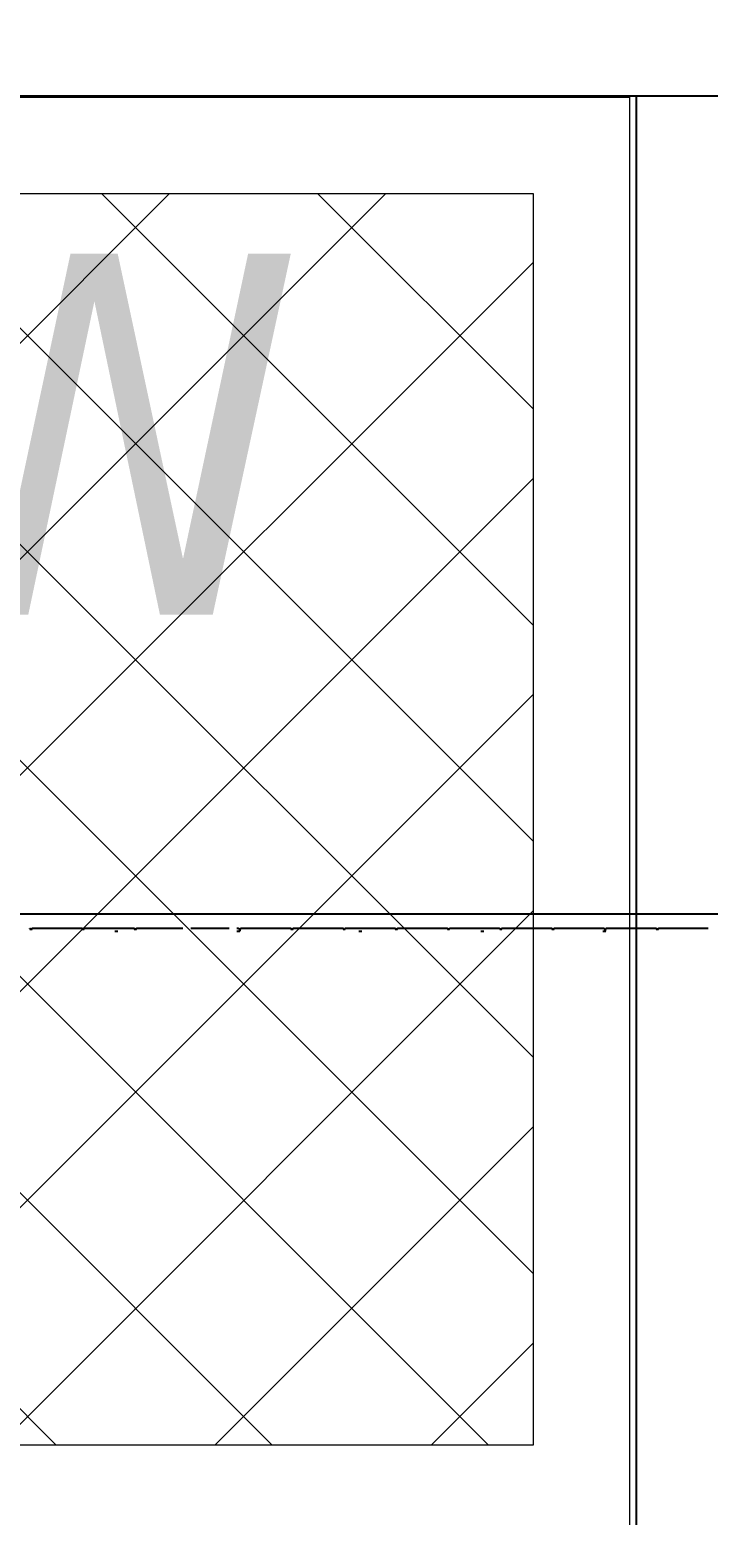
# Model space of a CAD drawing. Header units: centimetres. Extents: x 405564 to 502064, y 46284 to 60634.
# Drawn here: x 454634.5 to 454662.7, y 54263.6 to 54325.3 of the extents above; entities that cross this region are included whole.
import ezdxf
from ezdxf import colors
from ezdxf.entities.mleader import LeaderData, LeaderLine
from ezdxf.math import Vec2, Vec3
from ezdxf.xclip import XClip

# ---------------------------------------------------------------- set-up
doc = ezdxf.new("R2010")
doc.units = ezdxf.units.CM
doc.header["$XCLIPFRAME"] = 0
doc.linetypes.add('SLD-2点鎖線', pattern=[12.7, 6.35, -1.27, 1.27, -1.27, 1.27, -1.27])
doc.linetypes.add('SLD-実線', pattern=[0])
for name, color, linetype in [('---___EB_draft03_cihazlar', 8, 'Continuous'), ('0-KRCN-ASMATAVAN-130426', 8, 'Continuous'), ('AS_DUV', 8, 'Continuous'), ('AS_PYZ_BINA', 8, 'Continuous')]:
    doc.layers.add(name, color=color, linetype=linetype)
for name, color, linetype, lineweight in [('0-KRCN-AYDINLATMA-130426', 8, 'Continuous', 9), ('0-KRCN-MİMARİ-220526', 8, 'Continuous', 9), ('OL_Ic', 8, 'Continuous', 9)]:
    doc.layers.add(name, color=color, linetype=linetype, lineweight=lineweight)
doc.styles.add('Normal_ITL', font='swissi.ttf')
doc.styles.add('TAHOMA', font='tahoma.ttf')

# ---------------------------------------------------------------- blocks, each defined once
blk = doc.blocks.new('50W 60x60 cm  SIVA ALTI LED ARMATÜR')
at = {"layer": '0-KRCN-AYDINLATMA-130426'}
h = blk.add_hatch(dxfattribs=at)
h.set_pattern_fill('ANSI37', color=256, scale=0.2)
h.paths.add_polyline_path([(-2.6, 2.5943), (2.6, 2.5943), (2.6, -2.6057), (-2.6, -2.6057)])
for points in [[(-3, 2.9943), (3, 2.9943), (3, -3.007), (-3, -3.007)], [(-2.6, 2.5943), (2.6, 2.5943), (2.6, -2.6057), (-2.6, -2.6057)]]:
    blk.add_lwpolyline(points, close=True, dxfattribs=at)
at = {"layer": '0-KRCN-AYDINLATMA-130426', "insert": (-2.35, 2.3443), "char_height": 1.5, "attachment_point": 1, "style": 'TAHOMA'}
blk.add_mtext_dynamic_manual_height_columns('{\\fTahoma|b0|i0|c162|p34;50W}', width=1.5, gutter_width=1.25, heights=[0], dxfattribs=at)
blk = doc.blocks.new('G$C27E741DA')
at = {"layer": '0-KRCN-AYDINLATMA-130426', "xscale": 10, "yscale": 10, "zscale": 10}
blk.add_blockref('50W 60x60 cm  SIVA ALTI LED ARMATÜR', (16565.39, 7158.54), dxfattribs=at)
blk = doc.blocks.new('SMD Dizgi Makinesi')
at = {"layer": '---___EB_draft03_cihazlar', "linetype": 'SLD-2点鎖線'}
for p, q in [((275426.686, -39809.001), (275426.686, -39810.033)), ((275426.686, -39810.033), (275426.686, -39811.064)), ((275426.686, -39811.169), (275426.686, -39812.201)), ((275426.749, -39811.114), (275426.738, -39811.114)), ((275426.686, -39812.201), (275426.686, -39813.232)), ((275426.686, -39813.337), (275426.686, -39814.369)), ((275426.789, -39813.282), (275426.738, -39813.282)), ((275426.738, -39813.287), (275426.789, -39813.287)), ((275426.789, -39813.377), (275426.789, -39813.257)), ((275426.686, -39814.369), (275426.686, -39815.4)), ((275426.686, -39815.506), (275426.686, -39816.537)), ((275426.749, -39815.45), (275426.738, -39815.45)), ((275426.686, -39816.537), (275426.686, -39817.569)), ((275426.686, -39817.674), (275426.686, -39818.705)), ((275426.749, -39817.619), (275426.738, -39817.619)), ((275426.789, -39818.445), (275426.789, -39818.325)), ((275426.686, -39818.705), (275426.686, -39819.737)), ((275426.686, -39819.842), (275426.686, -39820.873)), ((275426.749, -39819.787), (275426.738, -39819.787)), ((275426.686, -39820.873), (275426.686, -39821.905)), ((275426.686, -39822.01), (275426.686, -39823.042)), ((275426.749, -39821.955), (275426.738, -39821.955)), ((275426.686, -39823.042), (275426.686, -39824.073)), ((275426.789, -39823.512), (275426.789, -39823.392)), ((275426.686, -39824.178), (275426.686, -39825.21)), ((275426.749, -39824.123), (275426.738, -39824.123)), ((275426.686, -39825.21), (275426.686, -39826.241)), ((275426.686, -39826.346), (275426.686, -39827.378)), ((275426.749, -39826.291), (275426.738, -39826.291)), ((275426.686, -39827.378), (275426.686, -39828.409)), ((275426.686, -39828.514), (275426.686, -39828.58)), ((275426.686, -39828.905), (275426.686, -39829.546)), ((275426.789, -39828.459), (275426.738, -39828.459)), ((275426.738, -39828.464), (275426.789, -39828.464)), ((275426.789, -39828.58), (275426.789, -39828.459)), ((275426.686, -39829.546), (275426.686, -39830.497)), ((275426.686, -39830.823), (275426.686, -39831.714)), ((275426.686, -39831.714), (275426.686, -39832.746)), ((275426.686, -39832.851), (275426.686, -39833.882)), ((275426.749, -39832.796), (275426.738, -39832.796)), ((275426.686, -39833.882), (275426.686, -39834.914)), ((275426.789, -39833.647), (275426.789, -39833.527)), ((275426.686, -39835.019), (275426.686, -39836.05)), ((275426.749, -39834.964), (275426.738, -39834.964)), ((275426.686, -39836.05), (275426.686, -39837.082)), ((275426.749, -39837.132), (275426.738, -39837.132))]:
    blk.add_line(p, q, dxfattribs=at)
at = {"layer": '---___EB_draft03_cihazlar', "linetype": 'SLD-実線'}
for p, q in [((275426.686, -39809.001), (275426.686, -39810.033)), ((275426.686, -39810.033), (275426.686, -39811.064)), ((275426.686, -39811.169), (275426.686, -39812.201)), ((275426.749, -39811.114), (275426.738, -39811.114)), ((275426.686, -39812.201), (275426.686, -39813.232)), ((275426.686, -39813.337), (275426.686, -39814.369)), ((275426.789, -39813.282), (275426.738, -39813.282)), ((275426.738, -39813.287), (275426.789, -39813.287)), ((275426.789, -39813.377), (275426.789, -39813.257)), ((275426.686, -39814.369), (275426.686, -39815.4)), ((275426.686, -39815.506), (275426.686, -39816.537)), ((275426.749, -39815.45), (275426.738, -39815.45)), ((275426.686, -39816.537), (275426.686, -39817.569)), ((275426.686, -39817.674), (275426.686, -39818.705)), ((275426.749, -39817.619), (275426.738, -39817.619)), ((275426.789, -39818.445), (275426.789, -39818.325)), ((275426.686, -39818.705), (275426.686, -39819.737)), ((275426.686, -39819.842), (275426.686, -39820.873)), ((275426.749, -39819.787), (275426.738, -39819.787)), ((275426.686, -39820.873), (275426.686, -39821.905)), ((275426.686, -39822.01), (275426.686, -39823.042)), ((275426.749, -39821.955), (275426.738, -39821.955)), ((275426.686, -39823.042), (275426.686, -39824.073)), ((275426.789, -39823.512), (275426.789, -39823.392)), ((275426.686, -39824.178), (275426.686, -39825.21)), ((275426.749, -39824.123), (275426.738, -39824.123)), ((275426.686, -39825.21), (275426.686, -39826.241)), ((275426.686, -39826.346), (275426.686, -39827.378)), ((275426.749, -39826.291), (275426.738, -39826.291)), ((275426.686, -39827.378), (275426.686, -39828.409)), ((275426.686, -39828.514), (275426.686, -39828.58)), ((275426.686, -39828.905), (275426.686, -39829.546)), ((275426.789, -39828.459), (275426.738, -39828.459)), ((275426.738, -39828.464), (275426.789, -39828.464)), ((275426.789, -39828.58), (275426.789, -39828.459)), ((275426.686, -39829.546), (275426.686, -39830.497)), ((275426.686, -39830.823), (275426.686, -39831.714)), ((275426.686, -39831.714), (275426.686, -39832.746)), ((275426.686, -39832.851), (275426.686, -39833.882)), ((275426.749, -39832.796), (275426.738, -39832.796)), ((275426.686, -39833.882), (275426.686, -39834.914)), ((275426.789, -39833.647), (275426.789, -39833.527)), ((275426.686, -39835.019), (275426.686, -39836.05)), ((275426.749, -39834.964), (275426.738, -39834.964)), ((275426.686, -39836.05), (275426.686, -39837.082)), ((275426.749, -39837.132), (275426.738, -39837.132))]:
    blk.add_line(p, q, dxfattribs=at)
at = {"layer": '---___EB_draft03_cihazlar', "color": 1}
blk.add_lwpolyline([(275426.077, -39731.157), (275672.077, -39731.157), (275672.077, -39868.157), (275426.077, -39868.157), (275426.077, -39731.157)], dxfattribs=at)
at = {"layer": '---___EB_draft03_cihazlar', "linetype": 'SLD-2点鎖線'}
for centre, start_param, end_param in [((275426.738, -39811.064), 0, 1.570796), ((275426.738, -39811.169), 4.712389, 6.283185), ((275426.738, -39813.232), 0, 1.570796), ((275426.738, -39813.337), 4.712389, 6.283185), ((275426.738, -39815.4), 0, 1.570796), ((275426.738, -39815.506), 4.712389, 6.283185), ((275426.738, -39817.569), 0, 1.570796), ((275426.738, -39817.674), 4.712389, 6.283185), ((275426.738, -39819.737), 0, 1.570796), ((275426.738, -39819.842), 4.712389, 6.283185), ((275426.738, -39821.905), 0, 1.570796), ((275426.738, -39822.01), 4.712389, 6.283185), ((275426.738, -39824.073), 0, 1.570796), ((275426.738, -39824.178), 4.712389, 6.283185), ((275426.738, -39826.241), 0, 1.570796), ((275426.738, -39826.346), 4.712389, 6.283185), ((275426.738, -39828.409), 0, 1.570796), ((275426.738, -39828.514), 4.712389, 6.283185), ((275426.738, -39832.746), 0, 1.570796), ((275426.738, -39832.851), 4.712389, 6.283185), ((275426.738, -39834.914), 0, 1.570796), ((275426.738, -39835.019), 4.712389, 6.283185), ((275426.738, -39837.082), 0, 1.570796), ((275426.738, -39837.187), 4.712389, 6.283185)]:
    blk.add_ellipse(centre, major_axis=(-0.0517, 0), ratio=0.969208, start_param=start_param, end_param=end_param, dxfattribs=at)
at = {"layer": '---___EB_draft03_cihazlar', "linetype": 'SLD-実線'}
for centre, start_param, end_param in [((275426.738, -39811.064), 0, 1.570796), ((275426.738, -39811.169), 4.712389, 6.283185), ((275426.738, -39813.232), 0, 1.570796), ((275426.738, -39813.337), 4.712389, 6.283185), ((275426.738, -39815.4), 0, 1.570796), ((275426.738, -39815.506), 4.712389, 6.283185), ((275426.738, -39817.569), 0, 1.570796), ((275426.738, -39817.674), 4.712389, 6.283185), ((275426.738, -39819.737), 0, 1.570796), ((275426.738, -39819.842), 4.712389, 6.283185), ((275426.738, -39821.905), 0, 1.570796), ((275426.738, -39822.01), 4.712389, 6.283185), ((275426.738, -39824.073), 0, 1.570796), ((275426.738, -39824.178), 4.712389, 6.283185), ((275426.738, -39826.241), 0, 1.570796), ((275426.738, -39826.346), 4.712389, 6.283185), ((275426.738, -39828.409), 0, 1.570796), ((275426.738, -39828.514), 4.712389, 6.283185), ((275426.738, -39832.746), 0, 1.570796), ((275426.738, -39832.851), 4.712389, 6.283185), ((275426.738, -39834.914), 0, 1.570796), ((275426.738, -39835.019), 4.712389, 6.283185), ((275426.738, -39837.082), 0, 1.570796), ((275426.738, -39837.187), 4.712389, 6.283185)]:
    blk.add_ellipse(centre, major_axis=(-0.0517, 0), ratio=0.969208, start_param=start_param, end_param=end_param, dxfattribs=at)
blk = doc.blocks.new('A$Ca63a641c')
at = {"layer": 'AS_PYZ_BINA'}
ml = blk.add_multileader_mtext('Standard', dxfattribs=at)
ml.set_content('EST boyalı panel çit ve panel çit kapı (AS 51.101)', color=256, style='Normal_ITL')
ml.set_leader_properties()
ml.build(insert=Vec2(0, 0))
ml.multileader.update_dxf_attribs({"dogleg_length": 0.379, "arrow_head_size": 17.043, "scale": 75})
ctx = ml.context
ctx.base_point, ctx.scale, ctx.char_height, ctx.arrow_head_size, ctx.landing_gap_size, ctx.plane_origin = Vec3(140.513, 464.302), 75, 20, 17.043, 14.202, Vec3(92.505, 620.113)
notes = []
notes.append((ctx, [(0, (1, 1, 0), (112.109, 464.302), (1, 0), 28.404, [(0, [(68.504, 410)], 0, [])])]))
ctx.mtext.insert, ctx.mtext.width, ctx.mtext.flow_direction = Vec3(154.715, 477.513), 604.56338, 5
for ctx, leaders in notes:
    for number, flags, end, landing, length, lines in leaders:
        leader = LeaderData()
        leader.index, (leader.has_last_leader_line, leader.has_dogleg_vector, leader.attachment_direction) = number, flags
        leader.last_leader_point, leader.dogleg_vector, leader.dogleg_length = Vec3(end), Vec3(landing), length
        for number, points, colour, breaks in lines:
            line = LeaderLine()
            line.index, line.vertices, line.color, line.breaks = number, Vec3.list(points), colors.encode_raw_color(colour), breaks
            leader.lines.append(line)
        ctx.leaders.append(leader)
blk = doc.blocks.new('A$C85dec720')
at = {"layer": 'OL_Ic'}
blk.add_blockref('A$Ca63a641c', (5315.078, 5344.253, 28.4), dxfattribs=at)
blk = doc.blocks.new('A$C6A10300A')
at = {"layer": '---___EB_draft03_cihazlar', "rotation": 270}
blk.add_blockref('SMD Dizgi Makinesi', (56407.668, 269080.624), dxfattribs=at)
at = {"layer": 'AS_DUV'}
ref = blk.add_blockref('A$C85dec720', (28900.964, -17748.984), dxfattribs=dict(at, rotation=105.0255580063709))
XClip(ref).set_block_clipping_path([(6220.3367769278, 6783.7313721173), (4126.4071464743, -1017.0000000052), (7354.8298234051, -1883.5969356479), (9448.7594538586, 5917.1344364745)])

msp = doc.modelspace()

# ---------------------------------------------------------------- linework, layer by layer
at = {"layer": '0-KRCN-ASMATAVAN-130426'}
for p, q in [((454059.746, 54322.563), (454839.746, 54322.563)), ((454659.746, 53542.563), (454659.746, 54322.563))]:
    msp.add_line(p, q, dxfattribs=at)

# ---------------------------------------------------------------- block references
at = {"layer": '0-KRCN-AYDINLATMA-130426'}
msp.add_blockref('G$C27E741DA', (438064.066, 47134.016), dxfattribs=at)

# ---------------------------------------------------------------- next in the draw order: block references
at = {"layer": '0-KRCN-MİMARİ-220526'}
msp.add_blockref('A$C6A10300A', (438064.066, 60634.016), dxfattribs=at)

doc.saveas('drawing.dxf')
